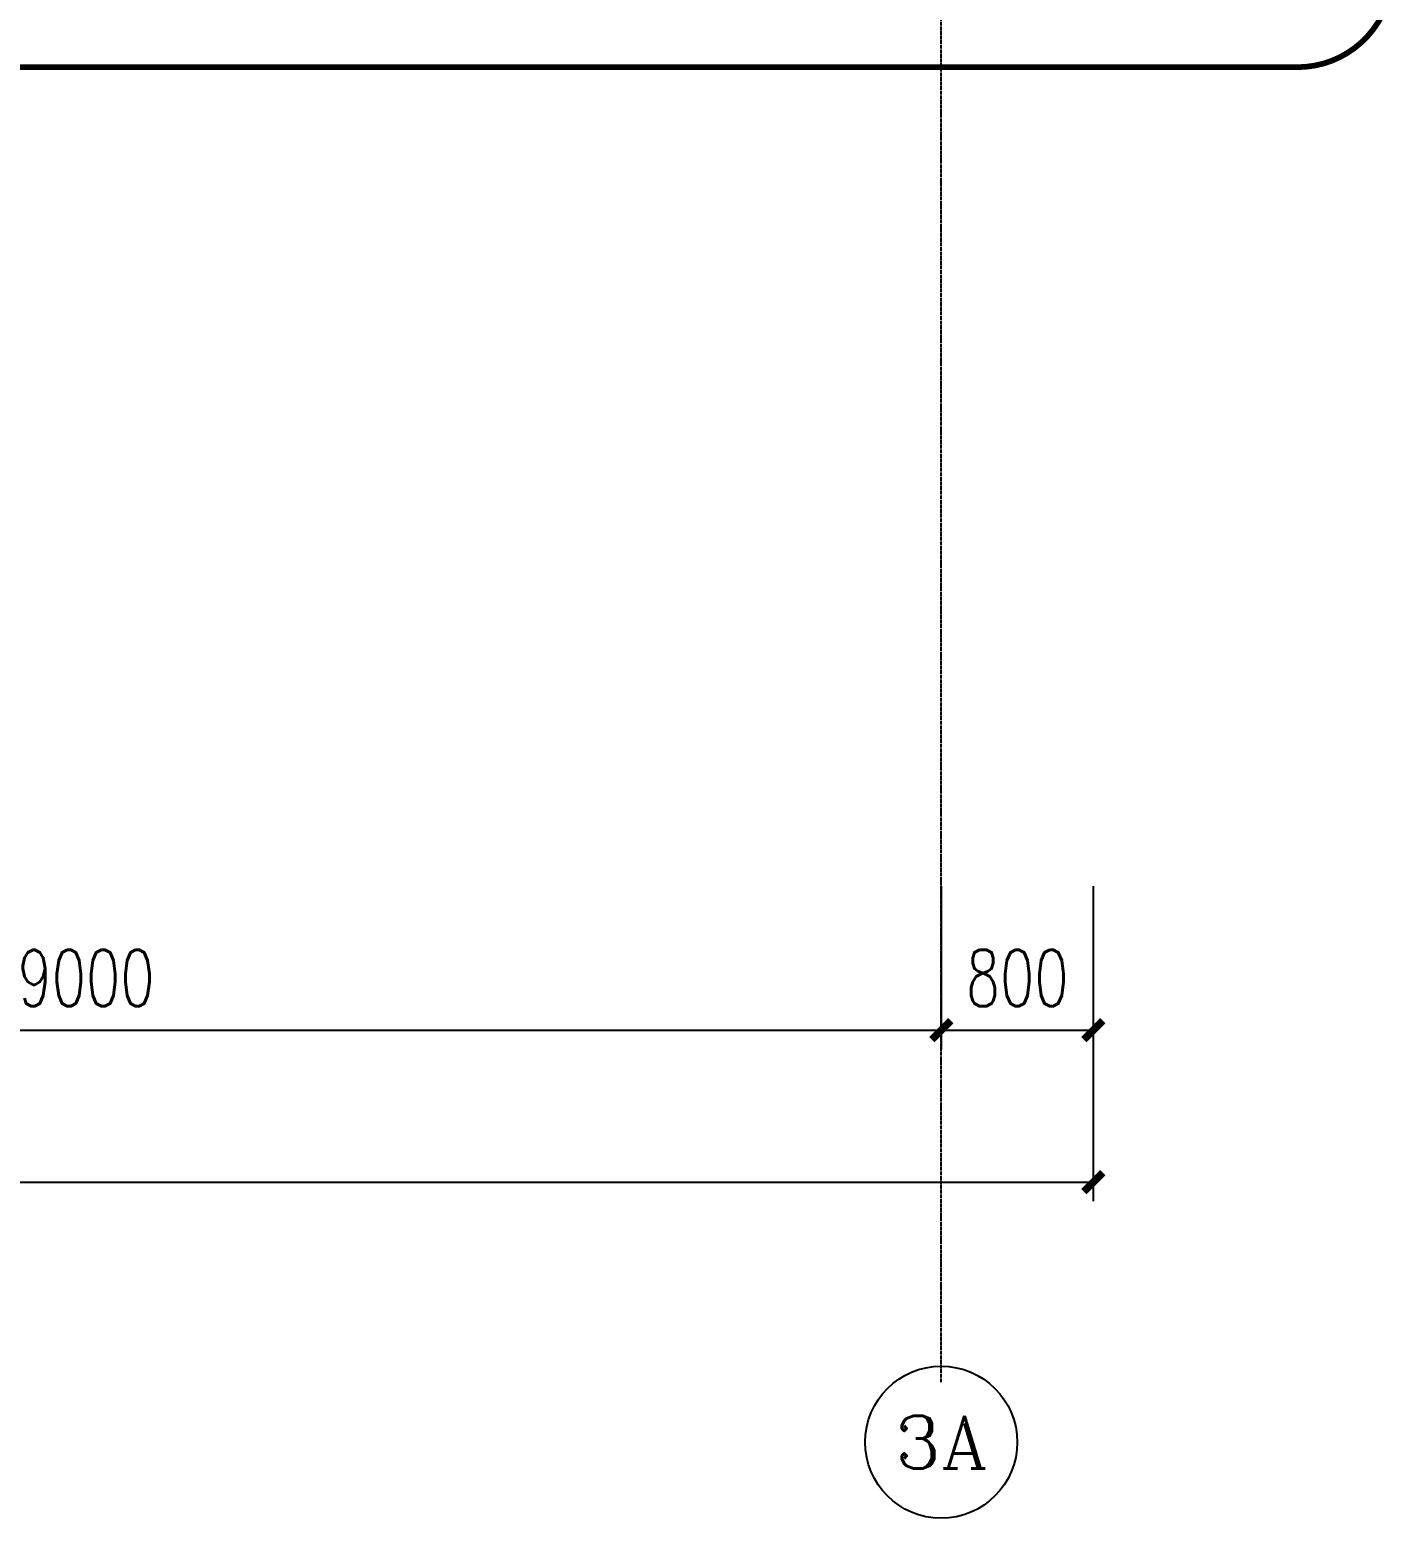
# Model space of a CAD drawing. Extents: x -954573 to 446329, y 489853 to 1226784.
# Drawn here: x -133650 to -126465, y 540024 to 547857 of the extents above; entities that cross this region are included whole.
import ezdxf
from ezdxf.enums import TextEntityAlignment as Align

# ---------------------------------------------------------------- set-up
doc = ezdxf.new("R2010")
doc.units = 0
doc.header["$LTSCALE"] = 10
doc.header["$MEASUREMENT"] = 0
doc.linetypes.add('10平面$0$DOTE', pattern=[2.42, 2, -0.2, 0.02, -0.2])
doc.linetypes.add('10平面$1$DASH', pattern=[0.35, 0.25, -0.1])
doc.layers.get('Defpoints').update_dxf_attribs({"color": 210})
for name, color, linetype in [('10平面$0$A-AXIS-D', 8, 'Continuous'), ('10平面$0$A-AXIS-DOTE', 8, '10平面$0$DOTE'), ('10平面$0$A-AXIS-DP', 8, 'Continuous'), ('10平面$0$AS-WALL', 8, 'Continuous'), ('10平面$0$DIM_ELEV', 3, 'Continuous'), ('10平面$0$PUB_TEXT', 8, 'Continuous'), ('A-LIN-V', 9, 'Continuous')]:
    doc.layers.add(name, color=color, linetype=linetype)
doc.styles.add('10平面$0$_TCH_AXIS', font='COMPLEX', dxfattribs={"bigfont": 'GBCBIG'})
doc.styles.add('10平面$0$_TCH_DIM_T3', font='SIMPLEX', dxfattribs={"width": 0.705882, "bigfont": 'GBCBIG'})
doc.dimstyles.new('10平面$0$_TCH_ARCH&&100', dxfattribs={"dimtxt": 297.5, "dimasz": 100, "dimexe": 100, "dimexo": 100, "dimgap": 126.25, "dimtad": 1, "dimdec": 0, "dimzin": 0, "dimdsep": 46, "dimtxsty": '10平面$0$_TCH_DIM_T3', "dimblk": '10平面$0$_ArchTick', "dimcen": 0.09, "dimclrt": 7, "dimazin": 2, "dimtfac": 1, "dimtdec": 0, "dimtix": 1, "dimtmove": 2, "dimatfit": 3, "dimfxl": 0, "dimtolj": 1, "dimtzin": 0, "dimarcsym": 0})

# ---------------------------------------------------------------- blocks, each defined once
blk = doc.blocks.new('10平面$0$_ArchTick')
at = {"color": 0, "linetype": 'ByBlock', "const_width": 0.4}
blk.add_lwpolyline([(-0.5, -0.5), (0.5, 0.5)], dxfattribs=at)
blk = doc.blocks.new('*D2960')
at = {"layer": '10平面$0$A-AXIS-D', "color": 0, "lineweight": -2}
for p, q in [((82882.2, -261469.8), (82882.2, -262327.8)), ((91882.2, -261469.8), (91882.2, -262327.8)), ((82882.2, -262227.8), (91882.2, -262227.8))]:
    blk.add_line(p, q, dxfattribs=at)
at = {"layer": 'Defpoints', "color": 0}
for p in [(82882.2, -261369.8), (91882.2, -261369.8), (91882.2, -262227.8)]:
    blk.add_point(p, dxfattribs=at)
at = {"layer": '10平面$0$A-AXIS-D', "color": 0, "lineweight": -2, "xscale": 100, "yscale": 100, "zscale": 100, "rotation": 180}
blk.add_blockref('10平面$0$_ArchTick', (82882.2, -262227.8), dxfattribs=at)
at = {"layer": '10平面$0$A-AXIS-D', "color": 0, "lineweight": -2, "xscale": 100, "yscale": 100, "zscale": 100}
blk.add_blockref('10平面$0$_ArchTick', (91882.2, -262227.8), dxfattribs=at)
at = {"layer": '10平面$0$A-AXIS-D', "color": 7, "insert": (87382.2, -261952.8), "char_height": 297.5, "attachment_point": 5, "style": '10平面$0$_TCH_DIM_T3'}
blk.add_mtext('\\A1;9000', dxfattribs=at)
blk = doc.blocks.new('*D2961')
at = {"layer": '10平面$0$A-AXIS-D', "color": 0, "lineweight": -2}
for p, q in [((91882.2, -261469.8), (91882.2, -262327.8)), ((92682.2, -261469.8), (92682.2, -262327.8)), ((91882.2, -262227.8), (92682.2, -262227.8))]:
    blk.add_line(p, q, dxfattribs=at)
at = {"layer": 'Defpoints', "color": 0}
for p in [(91882.2, -261369.8), (92682.2, -261369.8), (92682.2, -262227.8)]:
    blk.add_point(p, dxfattribs=at)
at = {"layer": '10平面$0$A-AXIS-D', "color": 0, "lineweight": -2, "xscale": 100, "yscale": 100, "zscale": 100, "rotation": 180}
blk.add_blockref('10平面$0$_ArchTick', (91882.2, -262227.8), dxfattribs=at)
at = {"layer": '10平面$0$A-AXIS-D', "color": 0, "lineweight": -2, "xscale": 100, "yscale": 100, "zscale": 100}
blk.add_blockref('10平面$0$_ArchTick', (92682.2, -262227.8), dxfattribs=at)
at = {"layer": '10平面$0$A-AXIS-D', "color": 7, "insert": (92282.2, -261952.8), "char_height": 297.5, "attachment_point": 5, "style": '10平面$0$_TCH_DIM_T3'}
blk.add_mtext('\\A1;800', dxfattribs=at)
blk = doc.blocks.new('*D3086')
at = {"layer": '10平面$0$A-AXIS-D', "color": 0, "lineweight": -2}
for p, q in [((-93017.8, -261569.8), (-93017.8, -263127.8)), ((92682.2, -261569.8), (92682.2, -263127.8)), ((-93017.8, -263027.8), (92682.2, -263027.8))]:
    blk.add_line(p, q, dxfattribs=at)
at = {"layer": 'Defpoints', "color": 0}
for p in [(-93017.8, -261469.8), (92682.2, -261469.8), (92682.2, -263027.8)]:
    blk.add_point(p, dxfattribs=at)
at = {"layer": '10平面$0$A-AXIS-D', "color": 0, "lineweight": -2, "xscale": 100, "yscale": 100, "zscale": 100, "rotation": 180}
blk.add_blockref('10平面$0$_ArchTick', (-93017.8, -263027.8), dxfattribs=at)
at = {"layer": '10平面$0$A-AXIS-D', "color": 0, "lineweight": -2, "xscale": 100, "yscale": 100, "zscale": 100}
blk.add_blockref('10平面$0$_ArchTick', (92682.2, -263027.8), dxfattribs=at)
at = {"layer": '10平面$0$A-AXIS-D', "color": 7, "insert": (-167.8, -262752.8), "char_height": 297.5, "attachment_point": 5, "style": '10平面$0$_TCH_DIM_T3'}
blk.add_mtext('\\A1;185700', dxfattribs=at)
blk = doc.blocks.new('10平面$0$3132')
at = {"layer": '10平面$0$DIM_ELEV', "linetype": '10平面$1$DASH', "const_width": 30}
blk.add_lwpolyline([(-138910, 553650), (-126980, 553650, -0.414214), (-126480, 553150), (-126480, 548160, -0.414214), (-126980, 547660), (-138910, 547660, -0.414214), (-139410, 548160), (-139410, 553150, -0.414214)], format="xyb", close=True, dxfattribs=at)
blk = doc.blocks.new('10平面$0$dote')
at = {"layer": '10平面$0$A-AXIS-D'}
blk.add_circle((91882.2, -264396), 400, dxfattribs=at)
at = {"layer": '10平面$0$A-AXIS-DOTE'}
blk.add_line((91882.2, -264080), (91882.2, 36662.3), dxfattribs=at)
at = {"layer": '10平面$0$PUB_TEXT', "style": '10平面$0$_TCH_AXIS'}
blk.add_text('3A', height=276.42, dxfattribs=at).set_placement((91638.7, -264534.2), (92125.7, -264534.2), align=Align.FIT)
at = {"layer": '10平面$0$A-AXIS-D'}
for base, p1, p2, picture, middle in [((91882.2, -262227.8), (82882.2, -261369.8), (91882.2, -261369.8), '*D2960', (87382.2, -261952.8)), ((92682.2, -262227.8), (91882.2, -261369.8), (92682.2, -261369.8), '*D2961', (92282.2, -261952.8)), ((92682.2, -263027.8), (-93017.8, -261469.8), (92682.2, -261469.8), '*D3086', (-167.8, -262752.8))]:
    dim = blk.add_linear_dim(base=base, p1=p1, p2=p2, angle=0, dimstyle='10平面$0$_TCH_ARCH&&100', override={"dimgap": 0}, dxfattribs=at)
    dim.commit()
    dim.dimension.update_dxf_attribs({"geometry": picture, "text_midpoint": middle, "dimtype": 129})
blk = doc.blocks.new('10平面')
at = {"layer": '10平面$0$A-AXIS-DP'}
blk.add_blockref('10平面$0$3132', (0, 0), dxfattribs=at)
at = {"layer": '10平面$0$AS-WALL'}
blk.add_blockref('10平面$0$dote', (-220736.4, 804820), dxfattribs=at)

msp = doc.modelspace()

# ---------------------------------------------------------------- block references
at = {"layer": 'A-LIN-V'}
msp.add_blockref('10平面', (0, 0), dxfattribs=at)

doc.saveas('drawing.dxf')
